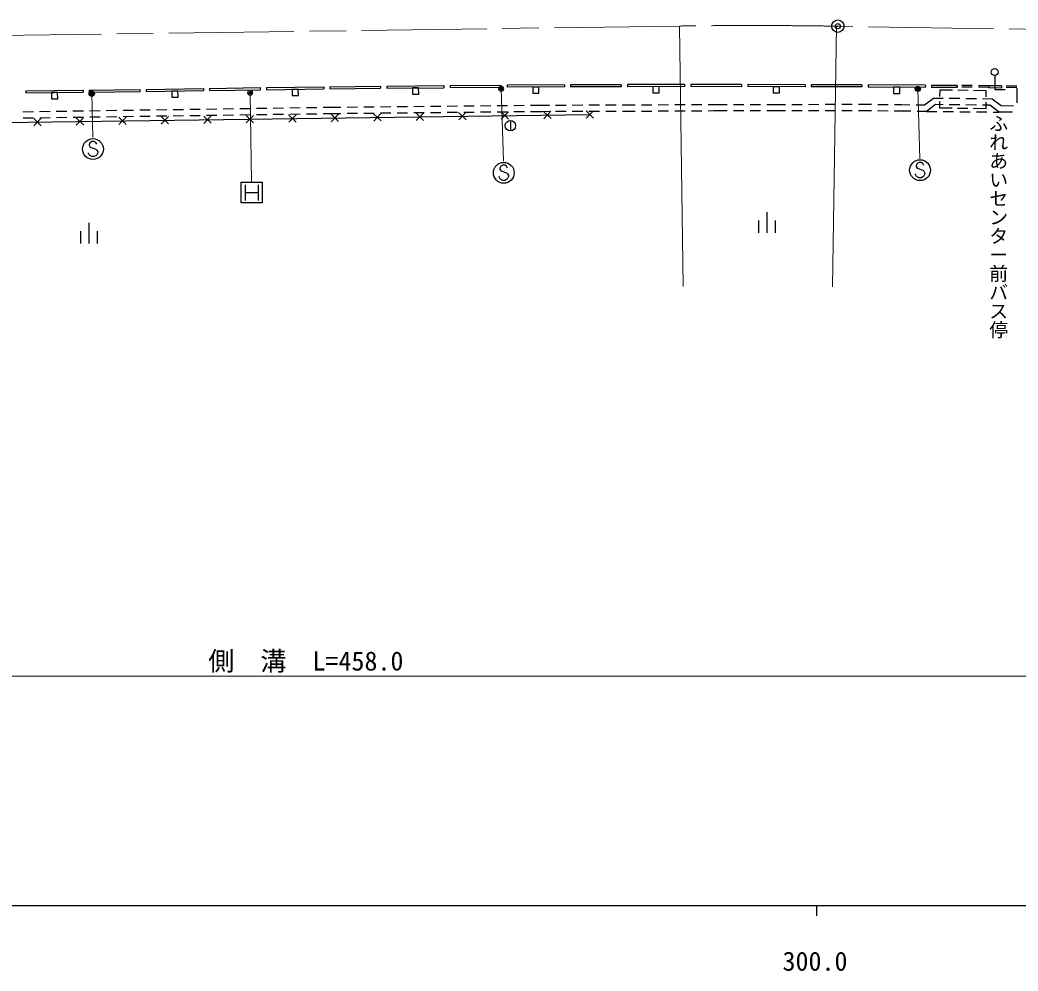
# Model space of a CAD drawing. Units: millimetres, scale not verified. Extents: x 40000 to 680000, y 20000 to 380000.
# Drawn here: x 291558 to 387326, y 198715 to 289978 of the extents above; entities that cross this region are included whole.
import ezdxf
from ezdxf.enums import TextEntityAlignment as Align

# ---------------------------------------------------------------- set-up
doc = ezdxf.new("R2010")
doc.units = ezdxf.units.MM
doc.header["$LTSCALE"] = 1000
doc.header["$PDMODE"] = 32
doc.header["$PDSIZE"] = 500
doc.linetypes.add('CHAIN', pattern=[18.5, 12, -1.5, 3.5, -1.5])
for name, color, linetype, lineweight in [('M-BGD', 7, 'Continuous', 25), ('M-BMK', 2, 'CHAIN', 13), ('M-BMK-SRVR', 3, 'Continuous', 25), ('M-STR-HTXT', 7, 'Continuous', 13), ('M-STR-STRC', 7, 'Continuous', 25), ('M-TTL-BAND', 7, 'Continuous', 25)]:
    doc.layers.add(name, color=color, linetype=linetype, lineweight=lineweight)
doc.styles.add('@ＭＳ ゴシック', font='')
doc.styles.add('ＭＳ ゴシック', font='')
doc.styles.get('@ＭＳ ゴシック').set_extended_font_data('@MS Gothic')
doc.styles.get('ＭＳ ゴシック').set_extended_font_data('MS Gothic')

msp = doc.modelspace()

# ---------------------------------------------------------------- linework, layer by layer
at = {"layer": 'M-BGD'}
for p, q in [((385089, 284644), (385089, 283310)), ((309753, 283410), (314614, 283484)), ((314614, 283484), (314617, 283284)), ((315226, 283488), (320703, 283561)), ((315226, 283488), (315229, 283288)), ((320703, 283561), (320706, 283361)), ((321300, 283567), (326167, 283619)), ((321300, 283567), (321302, 283367)), ((326167, 283619), (326169, 283419)), ((326774, 283627), (332242, 283680)), ((326774, 283627), (326776, 283427)), ((326776, 283427), (332244, 283480)), ((332242, 283680), (332244, 283480)), ((332849, 283683), (337714, 283718)), ((332849, 283683), (332851, 283483)), ((332851, 283483), (337716, 283518)), ((337714, 283718), (337716, 283518)), ((343794, 283754), (338316, 283732)), ((338316, 283732), (338317, 283532)), ((343795, 283554), (338317, 283532)), ((343794, 283754), (343795, 283554)), ((349253, 283767), (344386, 283747)), ((344386, 283747), (344387, 283547)), ((349254, 283567), (344387, 283547)), ((349253, 283767), (349254, 283567)), ((355336, 283785), (349855, 283774)), ((349855, 283774), (349856, 283574)), ((355337, 283585), (349856, 283574)), ((355336, 283785), (355337, 283585)), ((360797, 283775), (355931, 283780)), ((355931, 283780), (355931, 283580)), ((360797, 283575), (355931, 283580)), ((360797, 283775), (360797, 283575)), ((366889, 283767), (361402, 283786)), ((361402, 283786), (361402, 283586)), ((366888, 283567), (361402, 283586)), ((366889, 283767), (366888, 283567)), ((367485, 283762), (367484, 283562)), ((372353, 283548), (367484, 283562)), ((372354, 283748), (367485, 283762)), ((372354, 283748), (372353, 283548)), ((372956, 283744), (372955, 283544)), ((378430, 283506), (372955, 283544)), ((378432, 283706), (372956, 283744)), ((378432, 283706), (378430, 283506)), ((379036, 283695), (379035, 283495)), ((381470, 283489), (379035, 283495)), ((381471, 283689), (379036, 283695)), ((381471, 283689), (381470, 283489)), ((382919, 283525), (381919, 283535)), ((382920, 283675), (381920, 283685)), ((384519, 283509), (383519, 283519)), ((384520, 283659), (383520, 283669)), ((384520, 283659), (384518, 283459)), ((385740, 283647), (384520, 283659)), ((385740, 283647), (385738, 283447)), ((387196, 283483), (386196, 283493)), ((387198, 283633), (386198, 283643)), ((292125, 283170), (297611, 283242)), ((292125, 283170), (292128, 282970)), ((292128, 282970), (297613, 283042)), ((297611, 283242), (297613, 283042)), ((298208, 283257), (303076, 283315)), ((298208, 283257), (298210, 283057)), ((298210, 283057), (303079, 283115)), ((303076, 283315), (303079, 283115)), ((303673, 283320), (309154, 283406)), ((303673, 283320), (303676, 283120)), ((303676, 283120), (309157, 283206)), ((309154, 283406), (309157, 283206)), ((309753, 283410), (309756, 283210)), ((309756, 283210), (314617, 283284)), ((315229, 283288), (320706, 283361)), ((321302, 283367), (326169, 283419)), ((379807, 283250), (379799, 282649)), ((381043, 283234), (379807, 283250)), ((382543, 283214), (381543, 283227)), ((384279, 283192), (383043, 283208)), ((384271, 282591), (384279, 283192)), ((385738, 283447), (384518, 283459)), ((385089, 283310), (386089, 283310)), ((387237, 282026), (387255, 283422)), ((321236, 281571), (320644, 281562)), ((322350, 281582), (321236, 281571)), ((323950, 281598), (322950, 281588)), ((325550, 281615), (324550, 281604)), ((327150, 281631), (326150, 281621)), ((328750, 281647), (327750, 281637)), ((330350, 281663), (329350, 281653)), ((331950, 281679), (330950, 281669)), ((333549, 281695), (332549, 281685)), ((335149, 281711), (334149, 281701)), ((336749, 281727), (335749, 281717)), ((338349, 281744), (337349, 281734)), ((339949, 281760), (338949, 281750)), ((341664, 281777), (340549, 281766)), ((342356, 281779), (341664, 281777)), ((343956, 281783), (342956, 281780)), ((345556, 281787), (344556, 281784)), ((347156, 281791), (346156, 281788)), ((348756, 281795), (347756, 281792)), ((350049, 281798), (349356, 281796)), ((350590, 281801), (350049, 281798)), ((352190, 281810), (351190, 281804)), ((353790, 281819), (352790, 281813)), ((355390, 281828), (354390, 281823)), ((356990, 281838), (355990, 281832)), ((358132, 281844), (357590, 281841)), ((359416, 281844), (358132, 281844)), ((361016, 281844), (360016, 281844)), ((362616, 281843), (361616, 281843)), ((364501, 281843), (363216, 281843)), ((365025, 281844), (364501, 281843)), ((366625, 281847), (365625, 281845)), ((368225, 281850), (367225, 281848)), ((369825, 281853), (368825, 281851)), ((371425, 281856), (370425, 281854)), ((372549, 281858), (372025, 281857)), ((373258, 281851), (372549, 281858)), ((374858, 281837), (373858, 281846)), ((376166, 281824), (375458, 281831)), ((376956, 281817), (376166, 281824)), ((378346, 281803), (377556, 281811)), ((379225, 282457), (378346, 281803)), ((379421, 281855), (378543, 281202)), ((380131, 282446), (379225, 282457)), ((380127, 281846), (379421, 281855)), ((379793, 282149), (379785, 281548)), ((381727, 281827), (380727, 281839)), ((381731, 282427), (380731, 282439)), ((383327, 281808), (382327, 281820)), ((383331, 282408), (382331, 282420)), ((384634, 281792), (383927, 281800)), ((384837, 282389), (383931, 282400)), ((384257, 281490), (384265, 282091)), ((385500, 281141), (384634, 281792)), ((385704, 281738), (384837, 282389)), ((386905, 281720), (385704, 281738)), ((292846, 281161), (291847, 281146)), ((294446, 281184), (293446, 281170)), ((296046, 281207), (295046, 281193)), ((296054, 280607), (295054, 280593)), ((297646, 281230), (296646, 281216)), ((297654, 280630), (296654, 280616)), ((299246, 281253), (298246, 281239)), ((299254, 280653), (298254, 280639)), ((300846, 281276), (299846, 281262)), ((300854, 280677), (299854, 280662)), ((301033, 280644), (301750, 279946)), ((301740, 280653), (301043, 279937)), ((302445, 281300), (301446, 281285)), ((302454, 280700), (301454, 280685)), ((304045, 281323), (303045, 281308)), ((304053, 280723), (303053, 280708)), ((305645, 281346), (304645, 281331)), ((305653, 280746), (304653, 280731)), ((305110, 280700), (305827, 280003)), ((305817, 280710), (305120, 279993)), ((307245, 281369), (306245, 281354)), ((307253, 280769), (306253, 280755)), ((308845, 281392), (307845, 281378)), ((308853, 280792), (307853, 280778)), ((309187, 280756), (309904, 280059)), ((309894, 280766), (309196, 280049)), ((310445, 281415), (309445, 281401)), ((310453, 280815), (309453, 280801)), ((312044, 281438), (311045, 281424)), ((312053, 280838), (311053, 280824)), ((313644, 281461), (312644, 281447)), ((313652, 280861), (312652, 280847)), ((313264, 280812), (313980, 280115)), ((313971, 280822), (313273, 280105)), ((315244, 281484), (314244, 281470)), ((315252, 280885), (314252, 280870)), ((316844, 281508), (315844, 281493)), ((316852, 280908), (315852, 280893)), ((317341, 280869), (318057, 280171)), ((318048, 280878), (317350, 280162)), ((318444, 281531), (317444, 281516)), ((318452, 280931), (317452, 280916)), ((320044, 281554), (319044, 281539)), ((320052, 280954), (319052, 280939)), ((321243, 280971), (320652, 280962)), ((322356, 280982), (321243, 280971)), ((321417, 280925), (322134, 280228)), ((322125, 280935), (321427, 280218)), ((323955, 280998), (322956, 280988)), ((325555, 281015), (324555, 281004)), ((325494, 280981), (326211, 280284)), ((326201, 280991), (325504, 280274)), ((327155, 281031), (326155, 281021)), ((328755, 281047), (327755, 281037)), ((330355, 281063), (329355, 281053)), ((329571, 281037), (330288, 280340)), ((330278, 281047), (329581, 280330)), ((331955, 281079), (330955, 281069)), ((333555, 281095), (332555, 281085)), ((333648, 281094), (334365, 280396)), ((334355, 281103), (333658, 280387)), ((335155, 281111), (334155, 281101)), ((336755, 281128), (335755, 281117)), ((338355, 281144), (337355, 281134)), ((337725, 281150), (338442, 280453)), ((338432, 281160), (337735, 280443)), ((339955, 281160), (338955, 281150)), ((341667, 281177), (340555, 281166)), ((342359, 281179), (341667, 281177)), ((341802, 281206), (342519, 280509)), ((342509, 281216), (341812, 280499)), ((343959, 281183), (342959, 281180)), ((345559, 281187), (344559, 281184)), ((345879, 281262), (346596, 280565)), ((346586, 281272), (345889, 280555)), ((347159, 281191), (346159, 281188)), ((348759, 281195), (347759, 281192)), ((350051, 281198), (349359, 281196)), ((350592, 281201), (350051, 281198)), ((352192, 281210), (351192, 281204)), ((353792, 281219), (352792, 281213)), ((355392, 281228), (354392, 281223)), ((356992, 281238), (355992, 281232)), ((358133, 281244), (357592, 281241)), ((359417, 281244), (358133, 281244)), ((361017, 281244), (360017, 281244)), ((362617, 281243), (361617, 281243)), ((364501, 281243), (363217, 281243)), ((365024, 281244), (364501, 281243)), ((366624, 281247), (365624, 281245)), ((368224, 281250), (367224, 281248)), ((369824, 281253), (368824, 281251)), ((371424, 281256), (370424, 281254)), ((372547, 281258), (372024, 281257)), ((373254, 281251), (372547, 281258)), ((374854, 281237), (373854, 281246)), ((376161, 281224), (375454, 281231)), ((377052, 281216), (376161, 281224)), ((378543, 281202), (377652, 281210)), ((378543, 281202), (379543, 281193)), ((379785, 281548), (381021, 281532)), ((380143, 281188), (381143, 281179)), ((381521, 281526), (382521, 281513)), ((381743, 281174), (382742, 281165)), ((383021, 281506), (384257, 281490)), ((383342, 281160), (384342, 281151)), ((384942, 281146), (385500, 281141)), ((386798, 281122), (385500, 281141)), ((292855, 280561), (291855, 280547)), ((292879, 280531), (293596, 279834)), ((293586, 280541), (292889, 279824)), ((294454, 280584), (293454, 280570)), ((296956, 280587), (297673, 279890)), ((297663, 280597), (296966, 279880)), ((338621, 280333), (338621, 279333)), ((312786, 272415), (312786, 274415)), ((312786, 274415), (314786, 274415)), ((313161, 274165), (313161, 272665)), ((314411, 274165), (314411, 272665)), ((314786, 274415), (314786, 272415)), ((313161, 273415), (314411, 273415)), ((314786, 272415), (312786, 272415)), ((363228, 271546), (363228, 269546)), ((298180, 270518), (298180, 268518)), ((362428, 270746), (362428, 269546)), ((364028, 270746), (364028, 269546)), ((297380, 269718), (297380, 268518)), ((298980, 269718), (298980, 268518))]:
    msp.add_line(p, q, dxfattribs=at)
for points in [[(340756, 283542), (340758, 282942), (341358, 282944), (341356, 283544)], [(352295, 283577), (352299, 282977), (352899, 282980), (352895, 283580)], [(363843, 283574), (363845, 282974), (364445, 282975), (364443, 283575)], [(375392, 283527), (375388, 282927), (375988, 282923), (375992, 283523)], [(294571, 283002), (294578, 282402), (295178, 282410), (295171, 283010)], [(306117, 283159), (306126, 282559), (306726, 282568), (306717, 283168)], [(317667, 283320), (317677, 282720), (318277, 282729), (318267, 283329)], [(329210, 283451), (329216, 282851), (329816, 282857), (329810, 283457)]]:
    msp.add_lwpolyline(points, close=True, dxfattribs=at)
msp.add_lwpolyline([(175544, 278496), (252468, 279620), (346237, 280914)], dxfattribs=at)
for centre, radius in [((385089, 284977), 333), ((338621, 279833), 500)]:
    msp.add_circle(centre, radius, dxfattribs=at)
at = {"layer": 'M-BMK'}
for p, q in [((354840, 289396), (70066, 285405)), ((569953, 286151), (369915, 289380))]:
    msp.add_line(p, q, dxfattribs=at)
msp.add_arc((361846, -210555), 500000, 89.07533, 90.80286, dxfattribs=at)
at = {"layer": 'M-BMK-SRVR'}
msp.add_circle((370037, 289378), 600, dxfattribs=at)
msp.add_point((370037, 289378), dxfattribs=at)
at = {"layer": 'M-STR-HTXT'}
for p, q in [((354840, 289396), (355190, 264398)), ((369915, 289380), (369511, 264383)), ((298445, 282910), (298537, 278700)), ((313646, 282848), (313771, 274459)), ((337729, 283369), (337945, 276428)), ((377710, 283367), (377895, 276659)), ((113690, 227000), (569833, 227000))]:
    msp.add_line(p, q, dxfattribs=at)
for centre, radius in [((337729, 283369), 150), ((337729, 283369), 120), ((313644, 282998), 150), ((313644, 282998), 120), ((313644, 282998), 90), ((313644, 282998), 60), ((313644, 282998), 30), ((313644, 282998), 20), ((337729, 283369), 90), ((337729, 283369), 60), ((337729, 283369), 30), ((337729, 283369), 20)]:
    msp.add_circle(centre, radius, dxfattribs=at)
for p in [(337729, 283369), (313644, 282998)]:
    msp.add_point(p, dxfattribs=at)
at = {"layer": 'M-STR-STRC'}
for p, q in [((298288, 278227), (298198, 278045)), ((298198, 278045), (298198, 277954)), ((298198, 277954), (298288, 277772)), ((298470, 278317), (298288, 278227)), ((298288, 277772), (298834, 277590)), ((298652, 278317), (298470, 278317)), ((298834, 278227), (298652, 278317)), ((298925, 278045), (298834, 278227)), ((298198, 277045), (298107, 277227)), ((298288, 276954), (298198, 277045)), ((298470, 276863), (298288, 276954)), ((298652, 276863), (298470, 276863)), ((298834, 276954), (298652, 276863)), ((298834, 277590), (298925, 277499)), ((298925, 277045), (298834, 276954)), ((298925, 277499), (299016, 277317)), ((299016, 277227), (298925, 277045)), ((299016, 277317), (299016, 277227)), ((337707, 275946), (337616, 275765)), ((337889, 276037), (337707, 275946)), ((338071, 276037), (337889, 276037)), ((338253, 275946), (338071, 276037)), ((338343, 275765), (338253, 275946)), ((377652, 276199), (377561, 276017)), ((377561, 276017), (377561, 275926)), ((377561, 275926), (377652, 275744)), ((377834, 276290), (377652, 276199)), ((378016, 276290), (377834, 276290)), ((378198, 276199), (378016, 276290)), ((378289, 276017), (378198, 276199)), ((337616, 274765), (337525, 274946)), ((337616, 275765), (337616, 275674)), ((337616, 275674), (337707, 275492)), ((337707, 275492), (338253, 275310)), ((338253, 275310), (338343, 275219)), ((338343, 275219), (338434, 275037)), ((338434, 274946), (338343, 274765)), ((338434, 275037), (338434, 274946)), ((377561, 275017), (377470, 275199)), ((377652, 274926), (377561, 275017)), ((377652, 275744), (378198, 275562)), ((377834, 274835), (377652, 274926)), ((378198, 274926), (378016, 274835)), ((378198, 275562), (378289, 275472)), ((378289, 275017), (378198, 274926)), ((378289, 275472), (378379, 275290)), ((378379, 275199), (378289, 275017)), ((378379, 275290), (378379, 275199)), ((337707, 274674), (337616, 274765)), ((337889, 274583), (337707, 274674)), ((338071, 274583), (337889, 274583)), ((338253, 274674), (338071, 274583)), ((338343, 274765), (338253, 274674)), ((378016, 274835), (377834, 274835))]:
    msp.add_line(p, q, dxfattribs=at)
for centre, radius in [((377710, 283367), 150), ((377710, 283367), 120), ((298445, 282910), 150), ((298445, 282910), 120), ((298445, 282910), 90), ((298445, 282910), 60), ((298445, 282910), 30), ((298445, 282910), 20), ((377710, 283367), 90), ((377710, 283367), 60), ((377710, 283367), 30), ((377710, 283367), 20), ((298561, 277590), 1000), ((337980, 275310), 1000), ((377925, 275562), 1000)]:
    msp.add_circle(centre, radius, dxfattribs=at)
for p in [(377710, 283367), (298445, 282910)]:
    msp.add_point(p, dxfattribs=at)
at = {"layer": 'M-TTL-BAND'}
for p, q in [((40000, 205000), (579000, 205000)), ((368000, 205000), (368000, 204000))]:
    msp.add_line(p, q, dxfattribs=at)

# ---------------------------------------------------------------- texts
at = {"layer": 'M-BGD', "style": '@ＭＳ ゴシック'}
msp.add_text('ふれあいセンター前バス停', height=1320, rotation=270, dxfattribs=at).set_placement((384391, 270161), align=Align.BOTTOM_CENTER)
at = {"layer": 'M-STR-HTXT', "style": 'ＭＳ ゴシック'}
msp.add_text('側\u3000溝\u3000L=458.0', height=1833, dxfattribs=at).set_placement((309625, 227000), align=Align.BOTTOM_LEFT)
at = {"layer": 'M-TTL-BAND', "style": 'ＭＳ ゴシック'}
msp.add_text('300.0', height=1833, dxfattribs=at).set_placement((367844, 198195), align=Align.BOTTOM_CENTER)

doc.saveas('drawing.dxf')
